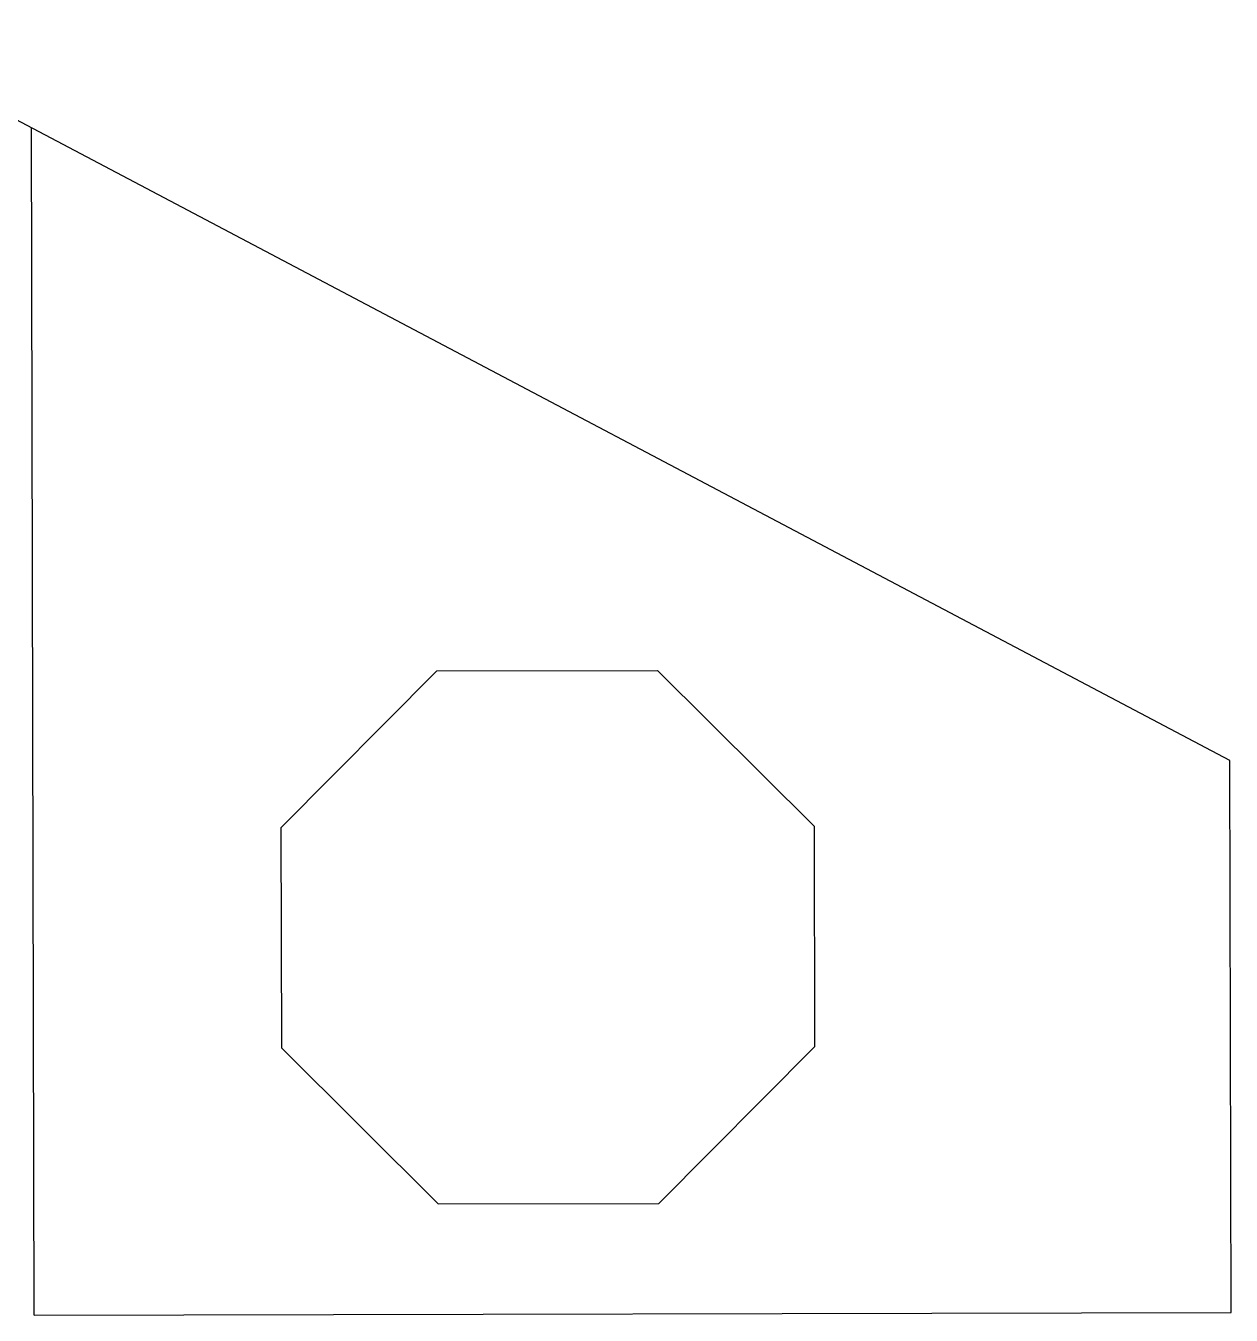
# Model space of a CAD drawing. Header units: millimetres. Extents: x 1492 to 7903, y -55 to 3601.
# Drawn here: x 3329.1 to 3547.6, y 875.8 to 1109.4 of the extents above; entities that cross this region are included whole.
import ezdxf

# ---------------------------------------------------------------- set-up
doc = ezdxf.new("R2010")
doc.units = ezdxf.units.MM

msp = doc.modelspace()

# ---------------------------------------------------------------- linework, layer by layer
at = {"color": 18, "true_color": 0x000000}
for p, q in [((3547.41, 976.32), (3295.07, 1109.44)), ((3330.64, 875.82), (3330.15, 1090.94)), ((3375.44, 964.21), (3403.66, 992.56)), ((3403.66, 992.56), (3443.66, 992.65)), ((3443.66, 992.65), (3472.01, 964.43)), ((3547.64, 876.32), (3547.41, 976.32)), ((3375.53, 924.21), (3375.44, 964.21)), ((3472.01, 964.43), (3472.1, 924.43)), ((3403.88, 895.99), (3375.53, 924.21)), ((3472.1, 924.43), (3443.88, 896.08)), ((3403.88, 895.99), (3443.88, 896.08)), ((3330.64, 875.82), (3547.64, 876.32))]:
    msp.add_line(p, q, dxfattribs=at)

doc.saveas('drawing.dxf')
